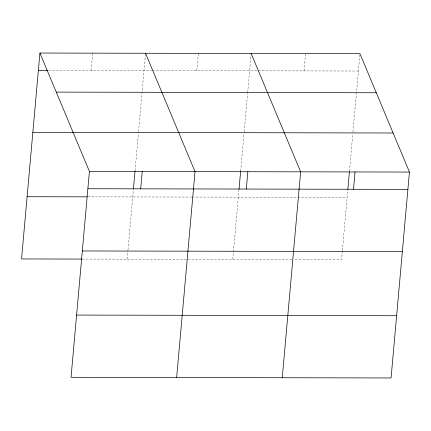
<?xml version="1.0" encoding="UTF-8"?>
<svg xmlns="http://www.w3.org/2000/svg" width="431" height="431" viewBox="0 0 431 431"><rect width="100%" height="100%" fill="white"/><g stroke="black" fill="none" stroke-linecap="round" stroke-linejoin="round"><path stroke-width="0.32" stroke-dasharray="2.15 1.62" d="M91.183 70.479L92.73 53.153M127.161 259.16L127.926 250.556M127.985 249.894L133.368 189.586M135.038 170.886L138.437 132.818M138.556 131.493L145.479 53.929M196.795 70.695L198.341 53.369M232.772 259.376L238.979 189.802M240.649 171.102L244.048 133.034M244.167 131.708L247.593 93.311M247.653 92.649L251.149 53.476M304.006 70.916L305.552 53.584M342.349 250.993L341.584 259.597L293.894 259.5M342.408 250.33L347.79 190.023M349.46 171.322L352.8 133.922M352.978 131.929L359.901 54.365M48.407 70.393L152.014 70.603M152.682 70.609L257.663 70.819M258.331 70.819L358.414 71.023M87.929 196.843L191.536 197.053M192.204 197.053L347.138 197.371M82.375 259.069L293.22 259.5"/><path stroke-width="0.65" d="M39.927 53.045L89.416 171.403L71.04 377.303L391.073 377.955L409.45 172.055L359.96 53.697L39.927 53.045L21.55 258.945L81.707 259.069M133.432 188.918L134.978 171.554M140.678 188.837L142.225 171.511M176.651 377.518L195.027 171.619L145.538 53.261M239.038 189.134L240.649 171.102M246.29 189.053L247.836 171.727M282.262 377.734L300.639 171.829L251.149 53.476M347.849 189.354L349.401 171.991M353.495 189.268L355.047 171.942M38.381 70.372L47.739 70.393M56.256 92.105L376.29 92.757M73.087 132.344L393.12 132.996M32.826 132.603L73.599 132.683M89.416 171.403L409.45 172.055M87.87 188.73L407.904 189.381M27.105 196.719L87.261 196.838M82.316 250.961L402.349 251.612M76.594 315.072L396.628 315.724"/></g></svg>
